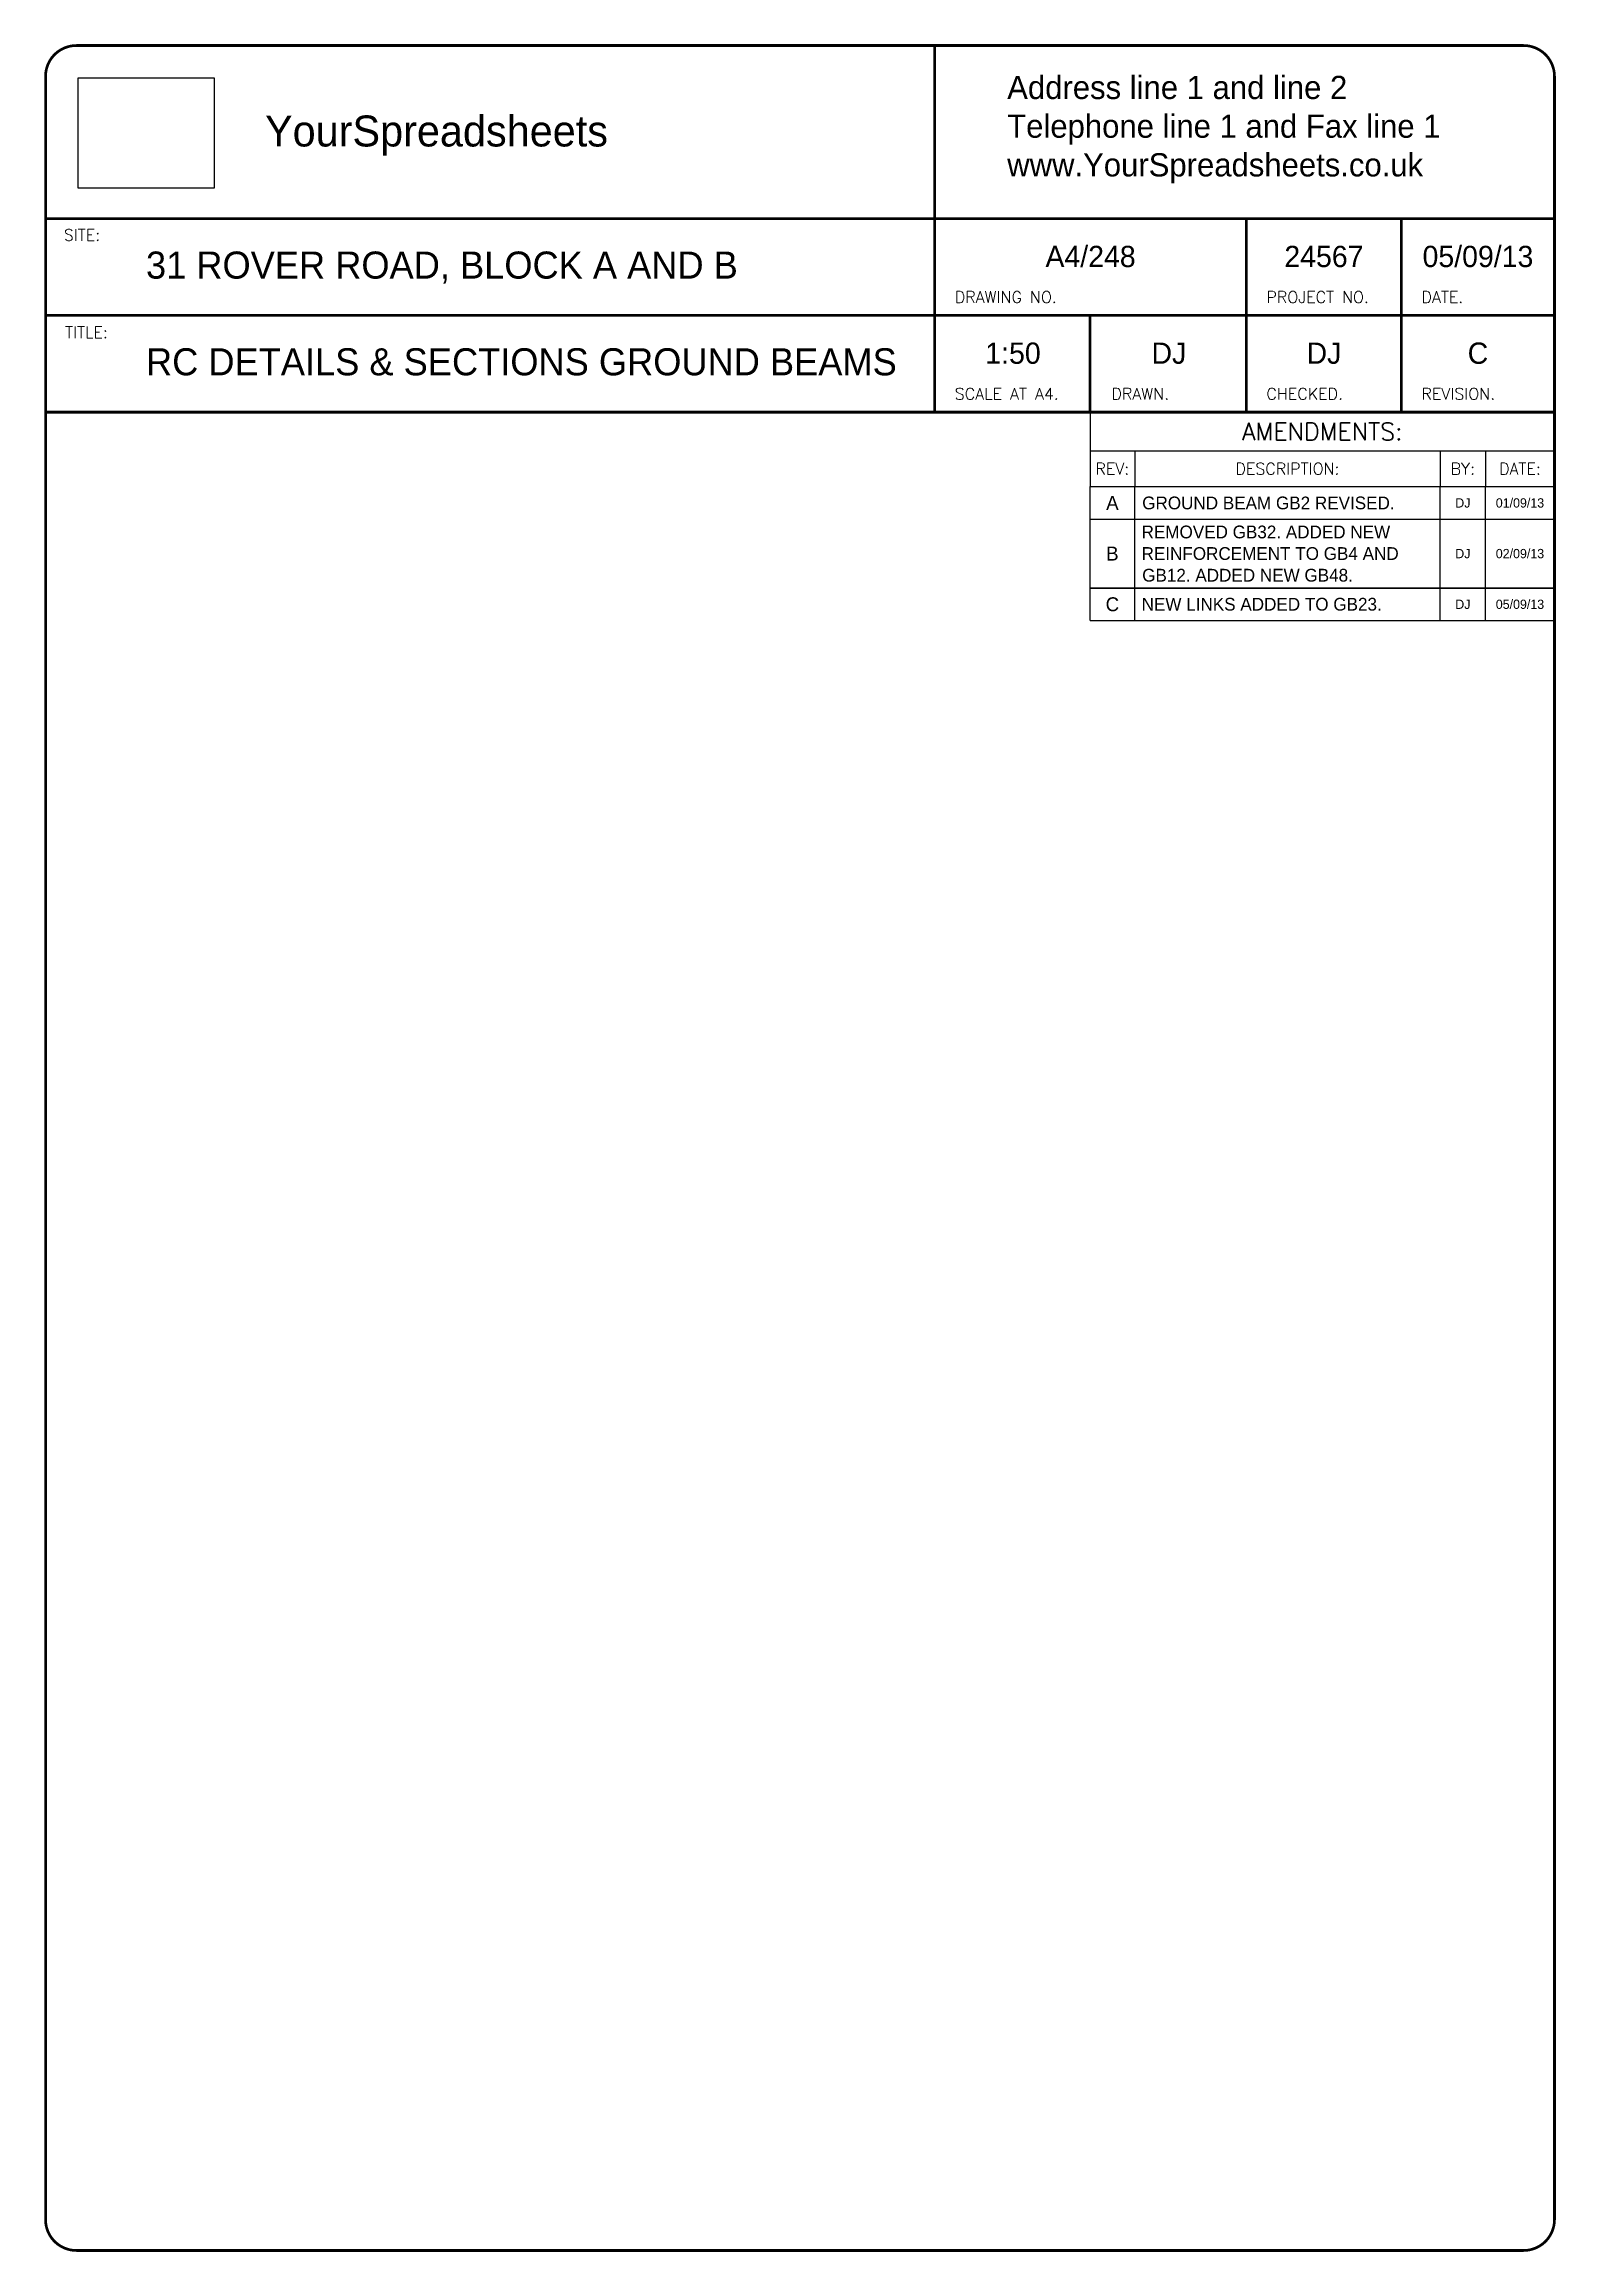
# Paper-space layout 'A4 vertical' of a CAD drawing. Extents: x 0 to 195, y 0 to 285.
import ezdxf
from ezdxf.enums import TextEntityAlignment as Align

# ---------------------------------------------------------------- set-up
doc = ezdxf.new("R2010")
doc.units = 0
doc.layers.get('0').update_dxf_attribs({"linetype": 'CONTINUOUS'})
for name, color, linetype in [('YS-TEXT-LARGE', 250, 'CONTINUOUS'), ('YS-TEXT-MEDIUM', 6, 'CONTINUOUS'), ('YS-TEXT-SMALL', 2, 'CONTINUOUS'), ('YS-TITLEBLOCK-BORDERS', 154, 'CONTINUOUS'), ('YS-TITLEBLOCK-TEXT-NONEDITABLE', 154, 'CONTINUOUS')]:
    doc.layers.add(name, color=color, linetype=linetype)
doc.styles.add('ROMANS', font='romans.shx')
doc.styles.add('YS TEXT', font='GOTHIC.TTF')
picture_1 = doc.add_image_def('image1.jpg', size_in_pixel=(739, 600))

# ---------------------------------------------------------------- blocks, each defined once
blk = doc.blocks.new('A4-YS-titleblock')
at = {"layer": 'YS-TITLEBLOCK-BORDERS', "linetype": 'Continuous'}
blk.add_line((0, 250.11), (194.96, 250.11), dxfattribs=at)
at = {"layer": 'YS-TITLEBLOCK-BORDERS', "linetype": 'Continuous', "const_width": 0.35}
blk.add_lwpolyline([(4, 285), (190.96, 285, -0.414214), (194.96, 281), (194.96, 4, -0.414214), (190.96, 0), (4, 0, -0.414214), (0, 4), (0, 281, -0.414214)], format="xyb", close=True, dxfattribs=at)
for points in [[(114.88, 237.61), (114.88, 285)], [(0, 262.61), (194.96, 262.61)], [(155.15, 237.61), (155.15, 262.61)], [(175.19, 237.61), (175.19, 262.61)], [(0, 250.11), (194.96, 250.11)], [(134.96, 237.61), (134.96, 250.11)], [(0, 237.61), (194.96, 237.61)]]:
    blk.add_lwpolyline(points, dxfattribs=at)
at = {"layer": 'YS-TITLEBLOCK-BORDERS'}
for points in [[(134.96, 237.61), (134.96, 232.61), (194.96, 232.61)], [(134.96, 232.61), (134.96, 227.98), (194.96, 227.98)], [(140.72, 232.61), (140.72, 227.98)], [(180.21, 232.61), (180.21, 227.98)], [(186.04, 232.61), (186.04, 227.98)]]:
    blk.add_lwpolyline(points, dxfattribs=at)
at = {"layer": 'YS-TEXT-LARGE', "linetype": 'Continuous', "char_height": 5.4, "attachment_point": 1, "style": 'YS TEXT'}
for s, insert in [('{\\H0.55556x;Address line 1 and line 2\\PTelephone line 1 and Fax line 1\\Pwww.YourSpreadsheets.co.uk }', (124.25, 281.08)), ('{\\H0.74074x;YourSpreadsheets\\H0.75001x; }', (28.36, 275.95))]:
    blk.add_mtext(s, dxfattribs=dict(at, insert=insert))
at = {"layer": 'YS-TEXT-MEDIUM', "style": 'YS TEXT'}
for tag, p in [('site-single-line', (12.98, 254.87)), ('title-single-line', (12.98, 242.37))]:
    blk.add_attdef(tag, p, '', height=3.5, dxfattribs=at)
for tag, p in [('drawing_number', (135.02, 256.36)), ('project_number', (165.17, 256.36)), ('date', (185.07, 256.36)), ('scale', (125, 243.86)), ('drawn', (145.14, 243.86)), ('checked', (165.17, 243.86)), ('revision', (185.07, 243.86))]:
    blk.add_attdef(tag, text='', height=2.75, dxfattribs=at).set_placement(p, align=Align.CENTER)
at = {"layer": 'YS-TITLEBLOCK-TEXT-NONEDITABLE', "linetype": 'Continuous', "width": 22.6072, "style": 'ROMANS'}
for s, insert, char_height, attachment_point in [('SITE:', (2.37, 261.26), 1.5, 1), ('DRAWING NO.', (117.48, 253.23), 1.5, 1), ('PROJECT NO.', (157.74, 253.23), 1.5, 1), ('DATE.', (177.78, 253.23), 1.5, 1), ('TITLE:', (2.53, 248.67), 1.5, 1), ('SCALE AT A4.', (117.48, 240.73), 1.5, 1), ('DRAWN.', (137.72, 240.73), 1.5, 1), ('CHECKED.', (157.74, 240.73), 1.5, 1), ('REVISION.', (177.78, 240.73), 1.5, 1), ('AMENDMENTS:', (164.96, 235.11), 2.25, 5), ('REV:', (137.84, 230.29), 1.5, 5), ('DESCRIPTION:', (160.46, 230.29), 1.5, 5), ('BY:', (183.12, 230.29), 1.5, 5), ('DATE:', (190.5, 230.29), 1.5, 5)]:
    blk.add_mtext(s, dxfattribs=dict(at, insert=insert, char_height=char_height, attachment_point=attachment_point))
image = blk.add_image(picture_1, insert=(4.22, 266.54), size_in_units=(17.58, 14.28))
image.dxf.flags = 7
blk = doc.blocks.new('*U14')
at = {"layer": 'YS-TITLEBLOCK-BORDERS'}
for points in [[(0, 0), (100, 0)], [(0, -7), (0, 0)], [(9.61, -7), (9.61, 0)], [(75.41, -7), (75.41, 0)], [(85.13, -7), (85.13, 0)], [(100, -7), (100, 0)], [(0, -7), (100, -7)]]:
    blk.add_lwpolyline(points, dxfattribs=at)
at = {"layer": 'YS-TEXT-SMALL', "style": 'YS TEXT'}
for tag, height, p in [('rev', 3, (4.8, -3.5)), ('by', 2, (80.27, -3.5)), ('date', 2, (92.57, -3.5))]:
    blk.add_attdef(tag, text='', height=height, dxfattribs=at).set_placement(p, align=Align.MIDDLE_CENTER)
blk.add_attdef('description_001', (11.23, -4.56), '', height=2.75, dxfattribs=at)
blk = doc.blocks.new('*U15')
at = {"layer": 'YS-TITLEBLOCK-BORDERS'}
for points in [[(0, 0), (100, 0)], [(0, -14.82), (0, 0)], [(9.61, -14.82), (9.61, 0)], [(75.41, -14.82), (75.41, 0)], [(85.13, -14.82), (85.13, 0)], [(100, -14.82), (100, 0)], [(0, -14.82), (100, -14.82)]]:
    blk.add_lwpolyline(points, dxfattribs=at)
at = {"layer": 'YS-TEXT-SMALL', "style": 'YS TEXT'}
for tag, height, p in [('rev', 3, (4.8, -7.41)), ('by', 2, (80.27, -7.41)), ('date', 2, (92.57, -7.41))]:
    blk.add_attdef(tag, text='', height=height, dxfattribs=at).set_placement(p, align=Align.MIDDLE_CENTER)
blk.add_attdef('description_001', (11.23, -8.48), '', height=2.75, dxfattribs=at)

psp = doc.layouts.new('A4 vertical')

# ---------------------------------------------------------------- block references
psp.add_blockref('A4-YS-titleblock', (0, 0)).add_auto_attribs({'site-single-line': '31 ROVER ROAD, BLOCK A AND B', 'title-single-line': 'RC DETAILS & SECTIONS GROUND BEAMS', 'drawing_number': 'A4/248', 'project_number': '24567', 'date': '05/09/13', 'scale': '1:50', 'drawn': 'DJ', 'checked': 'DJ', 'revision': 'C'})
ref = psp.add_blockref('*U14', (134.96, 227.98), dxfattribs=dict(xscale=0.6, yscale=0.6, zscale=0.6))
ref.add_attrib('rev', 'A', dxfattribs={"layer": 'YS-TEXT-SMALL', "height": 1.8, "style": 'YS TEXT'}).set_placement((137.84, 225.88), align=Align.MIDDLE_CENTER)
ref.add_attrib('description_001', 'GROUND BEAM GB2 REVISED.', (141.69, 225.05), dxfattribs={"layer": 'YS-TEXT-SMALL', "height": 1.65, "style": 'YS TEXT'})
ref.add_attrib('by', 'DJ', dxfattribs={"layer": 'YS-TEXT-SMALL', "height": 1.2, "style": 'YS TEXT'}).set_placement((183.12, 225.88), align=Align.MIDDLE_CENTER)
ref.add_attrib('date', '01/09/13', dxfattribs={"layer": 'YS-TEXT-SMALL', "height": 1.2, "style": 'YS TEXT'}).set_placement((190.5, 225.88), align=Align.MIDDLE_CENTER)
ref = psp.add_blockref('*U15', (134.96, 223.78), dxfattribs=dict(xscale=0.6, yscale=0.6, zscale=0.6))
ref.add_attrib('rev', 'B', dxfattribs={"layer": 'YS-TEXT-SMALL', "height": 1.8, "style": 'YS TEXT'}).set_placement((137.84, 219.33), align=Align.MIDDLE_CENTER)
ref.add_attrib('description_001', 'REMOVED GB32. ADDED NEW', (141.61, 221.3), dxfattribs={"layer": 'YS-TEXT-SMALL', "height": 1.65, "style": 'YS TEXT'})
ref.add_attrib('by', 'DJ', dxfattribs={"layer": 'YS-TEXT-SMALL', "height": 1.2, "style": 'YS TEXT'}).set_placement((183.12, 219.33), align=Align.MIDDLE_CENTER)
ref.add_attrib('date', '02/09/13', dxfattribs={"layer": 'YS-TEXT-SMALL', "height": 1.2, "style": 'YS TEXT'}).set_placement((190.5, 219.33), align=Align.MIDDLE_CENTER)
ref.add_attrib('description_002', 'REINFORCEMENT TO GB4 AND', (141.61, 218.51), dxfattribs={"layer": 'YS-TEXT-SMALL', "height": 1.65, "style": 'YS TEXT'})
ref.add_attrib('description_003', 'GB12. ADDED NEW GB48.', (141.69, 215.71), dxfattribs={"layer": 'YS-TEXT-SMALL', "height": 1.65, "style": 'YS TEXT'})
ref = psp.add_blockref('*U14', (134.96, 214.88), dxfattribs=dict(xscale=0.6, yscale=0.6, zscale=0.6))
ref.add_attrib('rev', 'C', dxfattribs={"layer": 'YS-TEXT-SMALL', "height": 1.8, "style": 'YS TEXT'}).set_placement((137.84, 212.78), align=Align.MIDDLE_CENTER)
ref.add_attrib('description_001', 'NEW LINKS ADDED TO GB23.', (141.62, 211.96), dxfattribs={"layer": 'YS-TEXT-SMALL', "height": 1.65, "style": 'YS TEXT'})
ref.add_attrib('by', 'DJ', dxfattribs={"layer": 'YS-TEXT-SMALL', "height": 1.2, "style": 'YS TEXT'}).set_placement((183.12, 212.78), align=Align.MIDDLE_CENTER)
ref.add_attrib('date', '05/09/13', dxfattribs={"layer": 'YS-TEXT-SMALL', "height": 1.2, "style": 'YS TEXT'}).set_placement((190.5, 212.78), align=Align.MIDDLE_CENTER)

doc.saveas('drawing.dxf')
